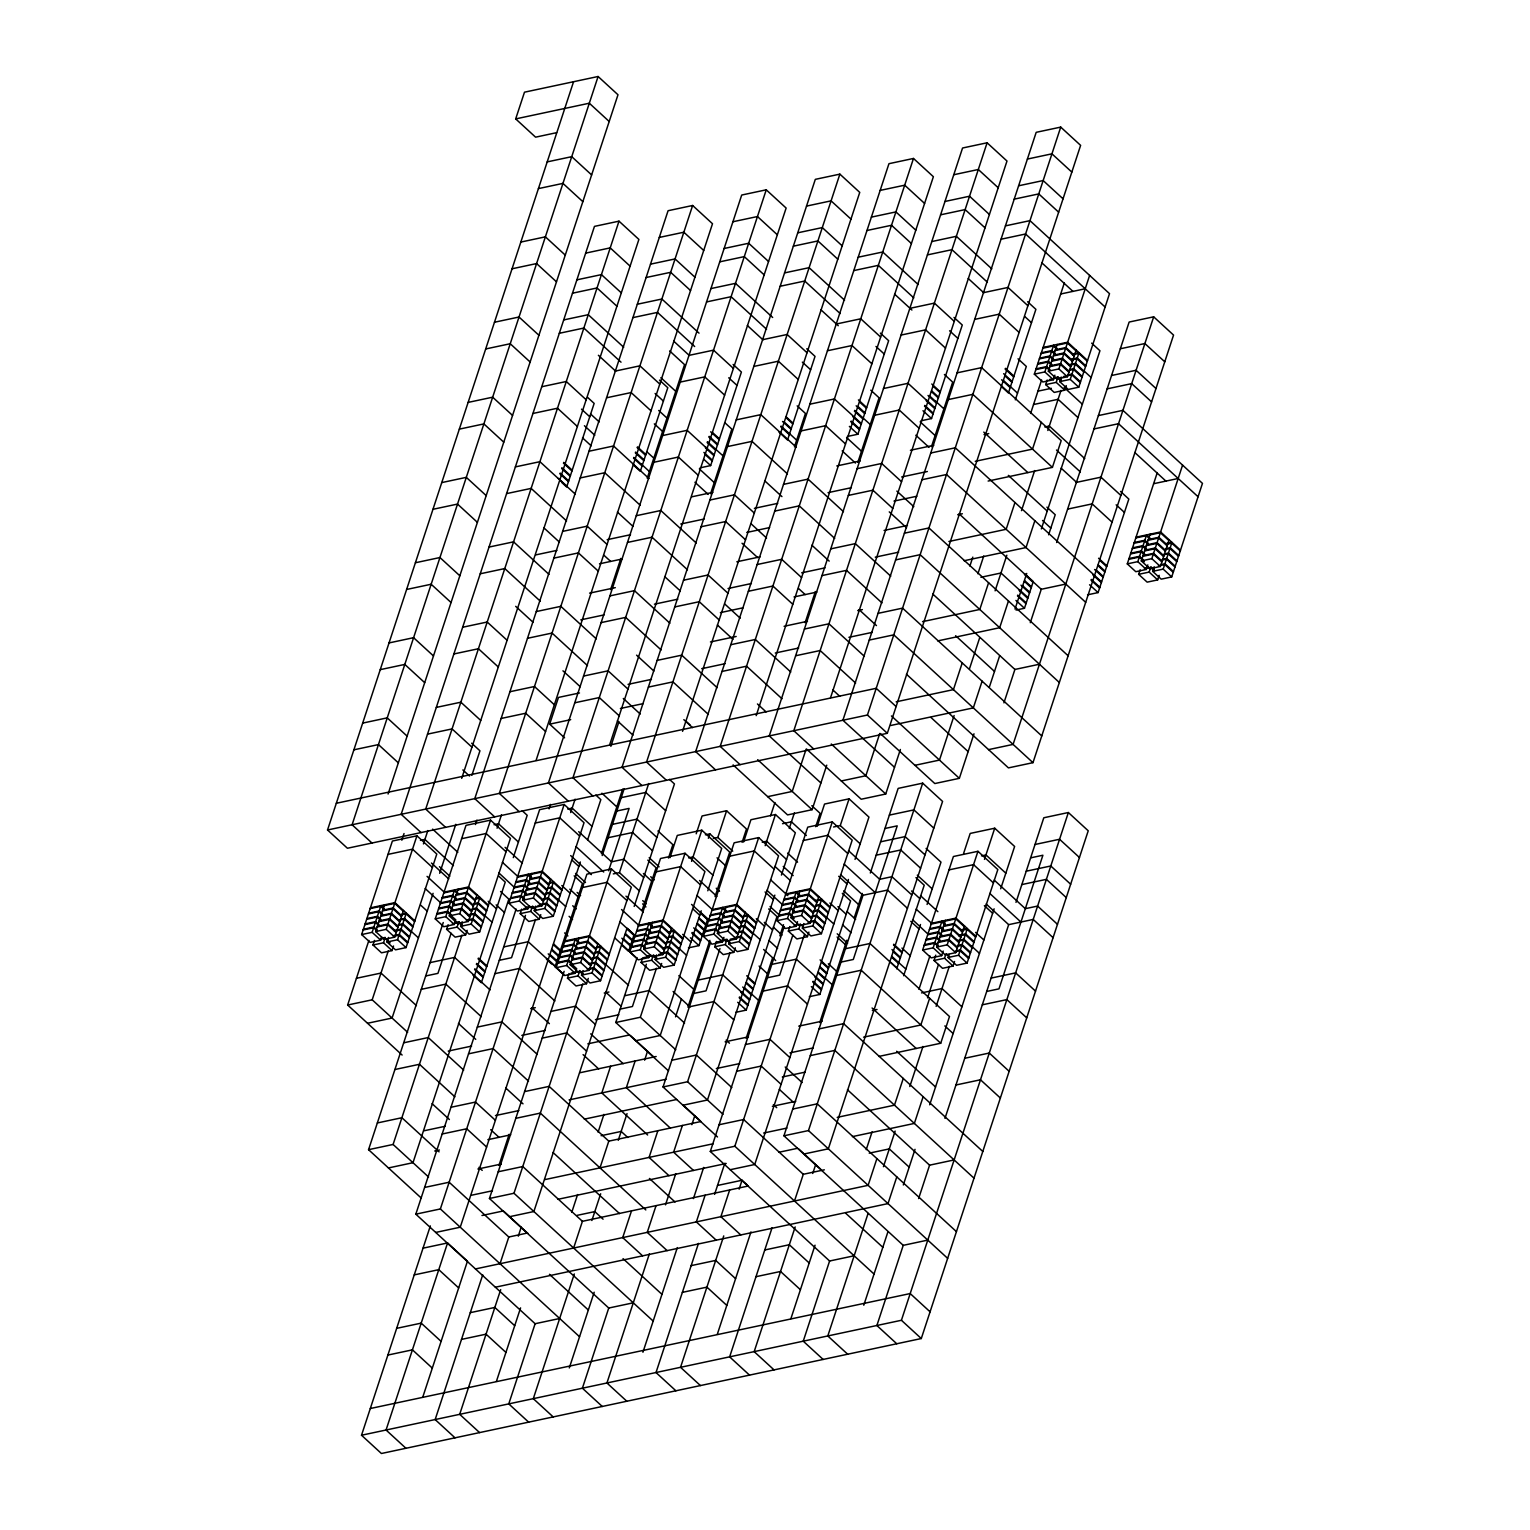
<?xml version="1.0" encoding="UTF-8"?>
<svg xmlns="http://www.w3.org/2000/svg" width="1530" height="1530" viewBox="0 0 1530 1530"><rect width="100%" height="100%" fill="white"/><g stroke="black" fill="none" stroke-linecap="round" stroke-linejoin="round"><path stroke-width="1.5" d="M556.614 132.67L535.577 137.165L515.687 118.9L524.484 92.183L598.096 76.5L617.986 94.764L388.084 794.032M894.515 767.295L842.896 720.248L1036.192 132.326L1060.73 127.105L1080.62 145.369L887.323 733.291L347.425 848.251L327.535 829.987L573.559 81.721M598.096 76.5L352.091 824.766L371.962 843.011M381.678 937.087L380.664 940.147L370.145 942.384L361.635 934.562L392.388 841.041L416.925 835.801L436.796 854.065L406.043 947.606L395.524 949.843L387.014 942.002L388.524 937.431M402.122 1055.031L347.654 1005.019L368.883 940.434M401.835 840.219L404.035 833.544M361.635 934.562L372.134 932.325L380.932 905.607L384.336 908.724M403.48 910.446L394.683 937.163L384.164 939.401L375.653 931.579L384.432 904.861M393.535 945.999L392.024 950.589L381.505 952.827L372.995 945.005L374.487 940.415M375.653 931.579L386.172 929.341L416.925 835.801M461.697 778.349L638.89 239.426L619 221.162L425.703 809.083L445.593 827.348M372.995 945.005L383.514 942.767L385.005 938.177L390.131 942.863M347.654 1005.019L372.192 999.798L388.314 950.799M423.447 843.91L427.845 830.541M387.014 942.002L397.532 939.764L406.311 913.047L402.103 913.946M433.086 893.329L392.082 1018.043L367.544 1023.264M439.665 873.286L455.787 824.307M471.89 775.308L479.942 750.809L471.661 743.198M436.758 914.309L447.276 912.071L455.787 919.893L454.295 924.464L443.776 926.721L435.247 918.88L466 825.359L490.537 820.137L510.427 838.383L479.674 931.923L469.155 934.161L460.626 926.339L462.137 921.749M421.305 1198.105L368.558 1149.68L443.241 922.533M475.467 824.536L476.92 820.08M435.247 918.88L445.766 916.642L454.544 889.925L457.967 893.061M477.092 894.763L468.314 921.481L457.795 923.718L449.265 915.896L458.063 889.179M467.147 930.317L465.656 934.907L455.137 937.144L446.607 929.322L448.118 924.732M451.12 933.281L437.943 973.367L425.665 975.968M449.265 915.896L459.784 913.659L490.537 820.137M536.055 760.448L712.502 223.743L692.631 205.479L499.335 793.401L519.206 811.665M446.607 929.322L457.126 927.084L458.885 921.729L462.29 924.866M368.558 1149.68L393.095 1144.459L461.926 935.117M497.078 828.227L501.457 814.859M460.626 926.339L471.144 924.101L479.942 897.364L475.734 898.263M564.589 737.843L549.672 724.149L558.469 697.431L579.488 692.956M513.296 857.622L527.2 815.299L522.227 810.747M610.623 589.566L620.874 558.393M647.228 478.221L684.56 364.637L669.662 350.944M528.902 905.741L527.907 908.801L517.389 911.039L508.859 903.216L539.612 809.676L564.168 804.455L584.039 822.719L553.286 916.24L542.768 918.478L534.257 910.656L535.768 906.085M559.674 1318.497L535.118 1323.718L415.816 1214.17L516.126 909.088M549.079 808.873L550.551 804.417M508.859 903.216L519.378 900.979L528.175 874.242L531.579 877.379M550.723 879.081L541.926 905.817L531.407 908.055L522.897 900.233L531.675 873.496M540.779 914.653L539.268 919.224L528.749 921.462L520.238 913.64L521.73 909.069M525.479 915.38L511.556 957.684L499.296 960.305M522.897 900.233L533.415 897.995L564.168 804.455M609.667 744.766L786.133 208.061L766.243 189.816L572.947 777.737L592.837 795.982M520.238 913.64L530.757 911.402L532.249 906.831L535.653 909.948M1015.997 902.375L1043.804 817.766L1068.361 812.526L1088.232 830.79L921.29 1338.54L381.41 1453.5L361.52 1435.236L430.351 1225.913M415.816 1214.17L440.372 1208.949L535.538 919.434M570.69 812.545L575.089 799.196M534.257 910.656L544.776 908.418L553.554 881.701L549.346 882.6M422.796 1397.062L467.453 1261.217L447.563 1242.953L386.057 1430.015L405.947 1448.279M610.852 746.334L618.904 721.835M580.329 861.983L460.243 1227.213L435.706 1232.434M587.654 839.721L600.831 799.635L595.859 795.065M700.147 467.817L710.647 465.579L741.4 372.058L733.119 364.446M554.969 967.037L582.471 883.441L574.171 875.829M710.589 493.712L731.837 429.146L725.201 423.045M557.628 963.116L568.146 960.878L576.676 968.7L575.165 973.29L564.647 975.528L556.136 967.706L586.889 874.166L611.426 868.944L631.297 887.209L600.563 980.73L590.044 982.987L581.515 975.146L583.026 970.575M498.933 1165.458L509.184 1134.266M601.443 853.683L622.672 789.098M633.286 1302.814L608.749 1308.035L489.447 1198.487L564.13 971.34M602.208 855.538L624.163 788.734M556.136 967.706L566.655 965.468L575.433 938.751L578.837 941.868M597.981 943.589L589.184 970.307L578.684 972.544L570.154 964.722L578.933 938.005M588.285 978.378L586.526 983.733L576.007 985.97L567.496 978.129L569.007 973.558M608.615 870.742L629.117 808.395L616.839 810.996M570.154 964.722L580.673 962.485L611.426 868.944M682.552 731.321L859.745 192.398L839.874 174.133L646.559 762.055L666.449 780.319M567.496 978.129L578.015 975.891L579.774 970.556L583.179 973.692M482.734 1274.815L435.151 1419.572L455.022 1437.817M489.447 1198.487L513.984 1193.266L582.815 983.943M613.281 873.898L619.421 872.597L648.701 783.513M581.515 975.146L592.034 972.908L600.812 946.19L596.604 947.089M500.023 1263.723L508.802 1237.005L527.506 1233.008M500.693 1289.637L459.689 1414.332L479.579 1432.596M518.268 1236.183L521.194 1227.27M626.86 928.71L533.874 1211.531L509.337 1216.752M634.185 906.429L674.443 783.953L669.471 779.382M642.179 910.082L656.083 867.759L647.802 860.147M794.472 446.875L805.449 413.463L797.168 405.852M649.791 954.567L648.797 957.608L638.278 959.846L629.748 952.023L660.501 858.502L685.038 853.262L704.928 871.526L674.175 965.067L663.657 967.304L655.127 959.482L656.638 954.892M496.409 1381.38L520.582 1307.882M668.476 858.043L672.875 844.675L657.957 830.981M668.514 1070.904L615.787 1022.48L637.015 957.895M669.968 857.68L677.293 835.418L701.83 830.197L721.701 848.442L707.797 890.766M629.748 952.023L640.267 949.786L649.045 923.068L652.469 926.205M671.594 927.907L662.815 954.624L652.296 956.862L643.767 949.04L652.564 922.322M661.668 963.46L660.157 968.05L649.638 970.288L641.108 962.466L642.619 957.876L653.138 955.638L656.542 958.774M610.604 1066.2L601.806 1092.936L647.63 1134.992M646.348 964.187L632.445 1006.51L620.166 1009.111M643.767 949.04L654.285 946.802L685.038 853.262M756.183 715.638L933.377 176.715L913.486 158.451L720.19 746.372L740.08 764.637M641.108 962.466L651.627 960.228L653.138 955.638M535.118 1323.718L508.763 1403.89L528.653 1422.154M571.742 1212.372L577.594 1194.548M598.096 1132.2L603.948 1114.375M696.207 833.793L702.06 815.968L726.597 810.747L746.487 829.011L742.088 842.361M615.787 1022.48L640.324 1017.259L656.427 968.26M691.579 861.371L701.83 830.197M655.127 959.482L665.646 957.245L674.443 930.508L670.236 931.407M573.635 1248.04L582.414 1221.322L748.361 1185.98M599.99 1167.868L608.787 1141.15L701.103 1121.49M635.141 1060.978L626.344 1087.696L670.446 1128.184M708.352 838.287L709.824 833.831L729.714 852.095L715.065 896.618M574.305 1273.955L533.301 1398.669L553.191 1416.914M591.881 1220.5L600.678 1193.783M618.235 1140.328L627.032 1113.611M644.608 1060.175L647.534 1051.263M713.363 838.421L717.819 837.465L726.597 810.747M701.218 910.809L660.214 1035.504L635.658 1040.744M847.371 436.471L857.89 434.233L888.643 340.693L880.362 333.1M675.533 1016.876L681.385 999.071M688.443 947.854L698.961 945.617L707.74 918.899L700.931 912.645M805.124 622.71L815.375 591.536M857.833 462.366L879.081 397.781L870.78 390.188M723.919 937.355L722.409 941.945L711.89 944.182L703.379 936.36L734.132 842.82L758.67 837.598L778.54 855.844L747.788 949.384L737.288 951.622L728.758 943.8L729.753 940.74M569.294 1367.935L594.195 1292.219M687.907 1007.161L709.882 940.357M717.513 1136.981L663.045 1086.969L710.628 942.212M743.58 842.016L750.905 819.736L775.442 814.515L795.332 832.779L781.428 875.084M703.379 936.36L713.898 934.122L722.676 907.386L726.081 910.522M745.225 912.224L736.427 938.961L725.909 941.199L717.398 933.357L726.176 906.64M735.28 947.797L733.769 952.368L723.25 954.605L714.74 946.783L716.499 941.447M631.508 1210.861L622.71 1237.598L642.6 1255.843M657.862 1130.708L649.083 1157.426L668.954 1175.671M719.98 948.524L706.057 990.828L693.798 993.448M717.398 933.357L727.917 931.12L758.67 837.598M830.541 697.737L1006.989 161.032L987.099 142.787L793.802 730.709L813.692 748.954M714.74 946.783L725.258 944.546L726.75 939.956L730.173 943.092M608.749 1308.035L582.394 1388.207L602.265 1406.472M770.565 815.892L774.945 802.523M663.045 1086.969L687.582 1081.748L730.059 952.578M765.191 845.688L775.442 814.515M728.758 943.8L739.277 941.562L748.055 914.844L743.848 915.724M656.045 1205.64L647.247 1232.377L667.137 1250.622M682.399 1125.468L673.621 1152.205L693.492 1170.45M806.138 749.107L792.234 791.431L767.697 796.652M649.389 1253.816L606.932 1382.986L626.822 1401.25M665.512 1204.837L675.763 1173.644M691.866 1124.665L694.792 1115.753M789.251 828.476L794.376 812.889M774.83 895.127L707.472 1100.013L682.935 1105.234M921.003 420.788L931.521 418.551L962.274 325.029L953.993 317.418M735.701 1012.344L746.219 1010.106L776.972 916.585L768.691 908.973M733.1 764.904L787.568 814.916L812.105 809.695L826.755 765.153M931.464 446.684L952.693 382.118L944.412 374.506M797.532 921.672L796.04 926.262L785.521 928.5L776.991 920.678L807.744 827.137L832.282 821.916L852.172 840.18L821.419 933.702L810.9 935.939L802.37 928.117L803.881 923.546M642.925 1352.252L677.331 1247.581M693.434 1198.583L703.685 1167.409M746.162 1038.258L772.516 958.086M779.841 935.805L783.494 924.675M815.72 826.697L820.118 813.329L811.818 805.717M854.142 1255.786L829.604 1261.007L710.303 1151.459L784.259 926.549M817.211 826.334L824.536 804.053L849.073 798.832L868.944 817.097L855.041 859.401M776.991 920.678L787.51 918.44L796.289 891.722L799.712 894.84M818.837 896.561L810.059 923.279L799.54 925.516L791.01 917.694L799.808 890.957M808.892 932.114L807.4 936.685L796.881 938.942L788.352 931.101L789.863 926.53M705.12 1195.198L696.341 1221.915L716.212 1240.18M792.865 935.06L779.688 975.146L767.41 977.766M791.01 917.694L801.529 915.456L832.282 821.916M327.535 829.987L867.434 715.026L1060.73 127.105M788.352 931.101L798.87 928.863L800.381 924.292L803.785 927.41M698.483 1243.374L656.007 1372.544L675.897 1390.789M714.587 1194.375L724.837 1163.202M710.303 1151.459L734.84 1146.238L804.398 934.677M833.582 826.984L840.276 825.55L849.073 798.832M802.37 928.117L812.889 925.88L821.687 899.162L815.375 900.501M729.657 1189.977L720.879 1216.694L740.769 1234.94M879.769 733.444L865.846 775.748L841.309 780.969M723.747 1235.915L680.544 1367.304L700.434 1385.568M739.124 1189.154L742.05 1180.242L747.023 1184.813M848.442 879.444L754.73 1164.502L730.193 1169.723M809.313 996.68L819.831 994.443L850.584 900.902L842.303 893.291M806.731 749.222L861.199 799.234L885.736 794.013L900.386 749.471M1015.327 399.846L1026.324 366.435L1018.024 358.823M717.283 1334.351L750.962 1231.918M819.774 1022.575L846.874 940.185M854.199 917.904L862.251 893.405M969.886 566.043L972.812 557.13M927.773 1240.103L903.236 1245.343L783.934 1135.795L862.997 895.28L887.553 890.058L907.424 908.304M870.321 873.018L898.148 788.39L922.686 783.15L942.576 801.414L828.342 1148.82L803.805 1154.041M1054.878 375.175L1053.367 379.746L1042.848 382.003L1034.337 374.161L1064.364 282.859M977.899 573.788L983.752 555.964M1030.608 413.444L1041.605 380.033M1034.337 374.161L1044.856 371.924L1053.634 345.206L1057.039 348.343M1076.183 350.045L1067.405 376.763L1056.886 379L1048.356 371.178L1057.154 344.46M1066.238 385.598L1064.746 390.188L1054.227 392.426L1045.698 384.604L1047.208 380.014M772.095 1227.691L729.638 1356.861L749.509 1375.126M783.934 1135.795L808.471 1130.574L922.686 783.15M962.236 662.911L953.439 689.628L896.178 701.811M988.59 582.739L979.793 609.456L922.533 621.658M1014.945 502.567L1006.166 529.284L948.906 541.486M1041.299 422.395L1032.521 449.112L975.26 461.314M1048.356 371.178L1058.875 368.94L1089.628 275.419M1045.698 384.604L1056.216 382.366L1057.976 377.011L1061.38 380.148M1005.44 225.866L1029.977 220.645L1109.518 293.664L1078.765 387.205L1068.246 389.442L1059.716 381.62L1061.227 377.03M794.491 1201.012L803.288 1174.294L824.326 1169.819M954.108 715.543L939.477 760.085L914.94 765.306M969.485 668.763L979.736 637.589M995.112 590.829L1006.836 555.199M1021.485 510.657L1034.663 470.571M1047.84 430.485L1061.017 390.399M1059.716 381.62L1070.235 379.383L1079.033 352.646L1072.721 354.004M795.179 1226.926L754.175 1351.64L774.046 1369.886M812.755 1173.472L815.681 1164.579M982.107 681.156L973.329 707.893L890.785 725.469M1008.461 600.984L999.683 627.721L937.756 640.898M1034.835 520.812L1026.037 547.549L964.11 560.726M988.131 481.051L1052.41 467.377L1061.189 440.64L981.648 367.621L957.111 372.842M896.714 968.834L924.216 885.22L915.935 877.627M880.343 733.559L934.811 783.551L959.348 778.33L973.998 733.788M989.375 687.027L999.625 655.854M1015.002 609.093L1026.726 573.444M1041.356 528.921L1099.936 350.753L1091.655 343.141M790.895 1318.669L815.05 1245.191M903.656 975.719L920.486 924.503M927.084 904.46L940.988 862.136L926.09 848.442M1016.054 610.068L1024.469 608.271L1033.247 581.553L1024.966 573.941M1048.624 534.773L1055.222 514.73L1046.922 507.138M943.207 951.048L941.696 955.638L931.177 957.876L922.647 950.053L953.4 856.513L977.957 851.292L997.828 869.556L967.075 963.078L956.556 965.315L948.045 957.493L949.04 954.452M1003.929 702.863L1014.906 669.452L1039.444 664.23M1030.283 622.691L1041.261 589.279L1065.817 584.058M1056.637 542.519L1129.14 322.046L1153.677 316.825L1173.548 335.089L1032.98 762.667L1008.442 767.888L906.429 674.214M829.604 1261.007L803.25 1341.179L823.14 1359.443M866.229 1149.661L872.081 1131.856M918.937 989.317L929.915 955.925M963.594 853.472L970.192 833.429L994.73 828.208L1014.62 846.473L1000.697 888.777M922.647 950.053L933.166 947.816L941.964 921.079L945.368 924.216M964.512 925.937L955.715 952.655L945.196 954.892L936.685 947.07L945.464 920.333M954.567 961.49L953.056 966.061L942.537 968.318L934.027 960.477L935.767 955.141M927.543 997.847L938.521 964.436M876.9 1158.612L868.122 1185.329L475.467 1268.944M903.274 1078.44L894.476 1105.176L837.216 1117.359M929.628 998.268L920.831 1025.004L863.57 1037.187M936.685 947.07L947.204 944.832L977.957 851.292M1153.677 316.825L1013.09 744.402L988.552 749.624M934.027 960.477L944.526 958.239L946.037 953.668L949.442 956.785M868.065 1213.481L827.787 1335.958L847.677 1354.222M883.441 1166.701L895.146 1131.072M909.795 1086.53L922.973 1046.463M936.15 1006.377L949.327 966.291M984.479 859.382L994.73 828.208M948.045 957.493L958.564 955.256L967.343 928.538L961.031 929.877M896.79 1176.876L888.012 1203.594L495.357 1287.208M923.145 1096.704L914.366 1123.422L852.42 1136.618M878.794 1056.446L940.721 1043.25L949.499 1016.532L869.977 943.494L845.44 948.734M863.781 1305.224L887.955 1231.726M903.331 1184.966L915.036 1149.336M929.685 1104.794L994.117 908.82M1087.562 594.826L1098.081 592.588L1128.834 499.067L1120.553 491.455M903.236 1245.343L876.881 1325.516L896.752 1343.761M918.612 1198.564L929.59 1165.172L954.127 1159.931M944.966 1118.392L1008.672 924.656L1033.209 919.434L1053.099 937.68M1147.825 564.895L1146.314 569.466L1135.795 571.704L1127.285 563.881L1157.292 472.579M1127.285 563.881L1137.804 561.644L1146.582 534.926L1149.986 538.044M1169.13 539.765L1160.352 566.482L1149.833 568.72L1141.303 560.898L1150.082 534.18M1159.185 575.318L1157.675 579.908L1147.156 582.146L1138.645 574.324L1140.156 569.734M361.52 1435.236L901.419 1320.275L1068.361 812.526M1141.303 560.898L1151.822 558.66L1182.575 465.12M1138.645 574.324L1149.164 572.086L1150.158 569.026M1098.387 415.586L1122.924 410.346L1202.465 483.384L1171.712 576.925L1161.194 579.162L1152.664 571.34L1154.175 566.75M1152.664 571.34L1163.183 569.103L1171.961 542.366L1165.65 543.705M515.687 118.9L589.318 103.218L609.189 121.482M547.205 161.893L571.742 156.672L591.632 174.936M538.407 188.611L562.944 183.39L582.834 201.654M520.85 242.065L545.388 236.844L565.259 255.108M619 221.162L594.462 226.383L401.166 814.304L421.056 832.569M692.631 205.479L668.075 210.719L474.778 798.641L494.668 816.886M766.243 189.816L741.706 195.037L548.409 782.958L568.299 801.204M839.874 174.133L815.318 179.354L622.022 767.276L641.912 785.54M913.486 158.451L888.949 163.691L695.653 751.593L715.524 769.858M987.099 142.787L962.561 148.008L769.265 735.93L789.155 754.175M512.053 268.783L536.59 263.562L556.48 281.826M585.684 253.119L610.221 247.879L630.092 266.144M659.296 237.437L683.834 232.216L703.723 250.461M732.908 221.754L757.465 216.533L777.336 234.798M806.54 206.091L831.077 200.851L850.967 219.115M880.152 190.409L904.708 185.187L924.579 203.433M953.783 174.726L978.32 169.505L998.21 187.769M1027.395 159.063L1051.932 153.822L1071.822 172.087M576.886 279.837L601.424 274.616L621.314 292.861M650.518 264.155L675.055 258.933L694.926 277.198M724.13 248.491L748.667 243.251L768.557 261.515M797.761 232.809L822.298 227.588L842.169 245.833M871.373 217.126L895.911 211.905L915.801 230.169M944.985 201.463L969.542 196.222L989.413 214.487M1018.617 185.78L1043.154 180.559L1063.044 198.804M572.488 293.205L597.044 287.965L616.915 306.23M646.119 277.523L670.656 272.302L690.546 290.547M719.731 261.84L744.288 256.619L764.159 274.884M793.362 246.177L817.9 240.937L837.79 259.201M866.975 230.495L891.512 225.273L911.402 243.519M940.606 214.812L965.143 209.591L985.033 227.855M1014.218 199.149L1038.755 193.908L1058.645 212.173M494.477 322.237L519.014 317.016L538.904 335.261M563.709 319.923L588.247 314.702L623.705 347.253M637.322 304.241L661.878 299.019L699.038 333.157M710.953 288.577L735.49 283.337L772.669 317.475M784.565 272.895L809.121 267.674L844.56 300.205M858.196 257.212L882.734 251.991L918.172 284.542M931.808 241.549L956.346 236.309L991.803 268.859M485.699 348.955L510.236 343.734L530.126 361.998M559.311 333.291L583.848 328.051L621.027 362.189M632.942 317.609L657.479 312.388L694.658 346.526M706.554 301.926L731.091 296.705L766.549 329.256M780.185 286.263L804.723 281.023L840.161 313.574M853.797 270.58L878.335 265.359L913.793 297.891M927.429 254.898L951.966 249.677L987.405 282.228M1001.041 239.235L1025.578 233.994L1105.119 307.033M468.123 402.409L492.66 397.188L512.55 415.433M541.754 386.727L566.291 381.505L586.162 399.77M615.366 371.063L639.903 365.823L659.793 384.087M688.978 355.381L713.535 350.16L733.406 368.405M762.609 339.698L787.147 334.477L807.037 352.742M836.222 324.035L860.759 318.795L880.649 337.059M909.853 308.352L934.39 303.131L954.28 321.377M983.465 292.67L1008.002 287.449L1027.892 305.713M1060.692 293.99L1085.229 288.768M459.344 429.127L483.882 423.906L503.752 442.17M532.956 413.463L557.494 408.223L577.384 426.488M606.588 397.781L631.125 392.56L650.996 410.805M680.2 382.098L704.737 376.877L724.627 395.142M753.812 366.435L778.368 361.195L798.239 379.459M827.443 350.753L851.981 345.531L871.87 363.777M901.055 335.07L925.612 329.849L945.483 348.113M974.687 319.387L999.224 314.166L1019.114 332.431M1043.116 347.444L1067.653 342.223L1087.543 360.487M1042.867 348.209L1053.386 345.971L1056.79 349.108M1056.886 345.225L1067.405 342.988L1075.934 350.81M1041.356 352.799L1051.875 350.542L1055.298 353.679M1055.394 349.796L1065.913 347.559L1074.423 355.381M1041.108 353.545L1051.626 351.307L1055.031 354.444M1055.145 350.561L1065.645 348.324L1074.175 356.146M441.768 482.581L466.306 477.36L486.196 495.605M515.381 466.899L539.918 461.678L575.376 494.228M589.012 451.235L613.549 445.995L648.988 478.546M662.624 435.553L687.161 430.332L707.051 448.577M736.255 419.87L760.793 414.649L796.231 447.2M809.867 404.188L834.405 398.967L861.409 423.542M883.499 388.524L908.036 383.303L927.907 401.549M1039.616 358.135L1050.116 355.897L1053.539 359.034M1053.634 355.151L1064.153 352.914L1072.664 360.736M1039.348 358.9L1049.867 356.662L1053.29 359.799M1053.386 355.916L1063.905 353.679L1072.415 361.501M1072.454 354.769L1078.765 353.411L1087.294 361.233M1037.856 363.471L1048.375 361.233L1051.779 364.37M1051.875 360.487L1062.394 358.25L1070.904 366.072M1037.608 364.236L1048.107 361.998L1051.531 365.135M1051.626 361.252L1062.145 359.014L1070.656 366.837M1070.962 359.34L1077.273 358.001L1085.784 365.823M1120.342 348.764L1144.88 343.542L1164.77 361.807M1072.817 359.665L1077.024 358.766L1085.535 366.588M1036.097 368.826L1046.616 366.588L1050.02 369.724M1050.116 365.842L1060.634 363.605L1069.164 371.427M1035.848 369.591L1046.367 367.353L1049.771 370.47M1049.867 366.607L1060.386 364.37L1068.896 372.192M1069.202 364.695L1075.514 363.337L1084.024 371.159M1071.057 365.001L1075.265 364.102L1083.775 371.924M1069.547 369.591L1073.754 368.692L1082.284 376.514M1069.298 370.356L1073.505 369.457L1082.016 377.279M432.971 509.299L457.527 504.078L477.398 522.342M506.602 493.616L531.14 488.395L566.578 520.946M580.214 477.953L604.752 472.732L640.209 505.263M653.846 462.27L678.383 457.049L698.273 475.314M727.458 446.588L751.995 441.367L787.453 473.918M801.089 430.925L825.626 425.703L845.516 443.949M874.701 415.242L899.238 410.021L919.128 428.285M948.332 399.56L972.87 394.338L1052.41 467.377M1053.768 377.91L1057.976 377.011M1067.787 374.926L1071.995 374.028L1080.524 381.85M1049.312 379.574L1057.727 377.776L1061.132 380.913M1063.331 376.59L1071.746 374.793L1080.257 382.615M1037.933 391.164L1051.32 388.314M1111.564 375.5L1136.101 370.279L1155.992 388.524M1033.553 404.532L1058.091 399.311L1077.962 417.575M1107.165 388.849L1131.703 383.628L1151.593 401.893M691.904 496.791L712.923 492.316M836.795 465.942L860.166 460.951M910.427 450.26L933.797 445.287M984.039 434.577L988.724 433.583M1044.837 426.985L1049.293 426.029L1084.751 458.579M415.414 562.753L439.952 557.532L459.822 575.777M489.026 547.071L513.564 541.85L549.021 574.4M562.638 531.388L587.195 526.167L607.066 544.431M636.27 515.725L660.807 510.504L696.246 543.035M709.882 500.042L734.438 494.821L754.309 513.066M783.513 484.36L808.05 479.139L843.489 511.689M857.125 468.696L881.663 463.456L901.553 481.721M930.756 453.014L955.294 447.793L1101.6 581.897M1093.988 428.936L1118.526 423.714L1198.067 496.753M535.863 554.874L556.901 550.398M607.142 539.688L630.532 534.716M680.774 524.006L704.144 519.033M754.386 508.343L777.756 503.351M828.017 492.66L851.388 487.688M901.629 476.978L927.352 471.508M406.617 589.471L431.154 584.25L451.044 602.514M480.248 573.788L504.785 568.567L540.224 601.118M553.86 558.125L578.397 552.904L598.287 571.149M627.491 542.442L652.029 537.221L687.467 569.772M701.103 526.76L725.641 521.539L745.531 539.803M774.716 511.097L799.272 505.856L834.711 538.407M848.347 495.414L872.884 490.193L892.774 508.438M921.959 479.732L946.515 474.51L1085.688 602.323M599.511 563.805L622.366 558.947M746.755 532.459L769.609 527.582M893.998 501.094L916.852 496.236M1076.412 482.39L1100.95 477.169L1120.84 495.414M589.586 593.143L615.29 587.654M736.829 561.778L760.2 556.805M884.072 530.432L907.443 525.459M957.684 514.749L962.351 513.755M389.041 642.925L413.578 637.685L433.468 655.949M462.672 627.243L487.209 622.022L507.099 640.267M536.284 611.56L560.822 606.339L596.279 638.89M609.915 595.897L634.453 590.656L669.891 623.207M683.528 580.214L708.065 574.993L727.955 593.238M757.159 564.532L781.696 559.311L801.567 577.575M830.771 548.868L855.308 543.628L890.766 576.179M904.402 533.186L928.94 527.965L1068.112 655.758M1153.639 483.709L1178.177 478.488M1067.634 509.108L1092.171 503.886L1112.061 522.151M580.788 619.86L604.159 614.888M654.419 604.178L677.79 599.205M728.031 588.515L751.402 583.523M801.663 572.832L825.033 567.86M875.275 557.149L898.646 552.177M380.262 669.643L404.8 664.422L424.69 682.667M453.875 653.96L478.431 648.739L498.302 667.004M527.506 638.297L552.043 633.057L587.482 665.607M601.118 622.614L625.655 617.393L661.113 649.944M674.749 606.932L699.287 601.711L719.177 619.975M748.361 591.269L772.899 586.028L792.789 604.293M821.993 575.586L846.53 570.365L881.969 602.897M895.605 559.904L920.142 554.682L1059.334 682.495M720.401 612.631L743.236 607.754M794.032 596.949L816.867 592.091M1136.063 537.164L1160.601 531.943L1180.491 550.188M1135.815 537.929L1146.333 535.691L1149.738 538.809M1149.833 534.945L1160.352 532.708L1168.882 540.53M1134.304 542.5L1144.822 540.262L1148.227 543.399M1148.342 539.516L1158.841 537.279L1167.371 545.101M1134.055 543.265L1144.574 541.027L1147.978 544.164M1148.074 540.281L1158.592 538.044L1167.122 545.866M980.902 577.288L1000.983 573.004L1020.854 591.269M1132.544 547.855L1143.063 545.617L1146.486 548.735M1146.582 544.871L1157.101 542.634L1165.611 550.456M1132.296 548.62L1142.814 546.382L1146.219 549.5M1146.333 545.636L1156.833 543.399L1165.363 551.221M1167.505 544.03L1171.712 543.131L1180.242 550.953M710.456 641.95L736.179 636.48M784.087 626.286L807.457 621.295M857.699 610.604L862.385 609.609M1130.804 553.191L1141.303 550.953L1144.727 554.09M1144.822 550.207L1155.341 547.97L1163.852 555.792M1130.536 553.956L1141.055 551.718L1144.478 554.855M1144.574 550.972L1155.093 548.735L1163.603 556.557M1166.013 548.62L1170.221 547.721L1178.731 555.543M1165.745 549.366L1169.953 548.486L1178.483 556.308M1129.044 558.546L1139.563 556.308L1142.967 559.425M1143.063 555.562L1153.582 553.325L1162.092 561.147M1128.796 559.311L1139.295 557.073L1144.421 561.759M1142.814 556.327L1153.333 554.07L1161.844 561.912M362.686 723.097L387.224 717.857L407.114 736.121M436.318 707.415L460.855 702.194L480.726 720.439M509.93 691.732L534.467 686.511L554.357 704.775M583.542 676.069L608.098 670.828L627.969 689.093M657.173 660.386L681.711 655.165L717.149 687.697M730.785 644.704L755.342 639.483L790.781 672.033M804.417 629.04L828.954 623.8L864.393 656.351M878.029 613.358L902.566 608.137L1041.758 735.93M1164.254 553.956L1168.461 553.057L1176.972 560.879M1164.005 554.721L1168.212 553.822L1176.723 561.644M1162.494 559.292L1166.701 558.412L1175.212 566.234M1162.245 560.057L1166.453 559.177L1174.964 566.999M1144.612 568.07L1148.82 567.19M1160.735 564.647L1164.942 563.748L1173.453 571.57M1144.364 568.835L1150.675 567.496L1154.079 570.633M1158.382 565.851L1164.693 564.513L1173.204 572.335M628.046 684.35L651.436 679.377M701.677 668.687L725.048 663.695M775.289 653.004L798.66 648.031M848.921 637.322L872.291 632.349M353.908 749.815L378.445 744.594L398.336 762.839M427.52 734.132L452.058 728.911L471.948 747.176M501.152 718.469L525.689 713.229L545.56 731.493M574.764 702.786L599.301 697.565L619.191 715.81M648.395 687.104L672.932 681.883L708.371 714.433M722.007 671.441L746.544 666.2L781.983 698.751M795.619 655.758L820.176 650.537L855.614 683.069M869.25 640.076L893.788 634.854L1032.98 762.667M620.415 708.466L643.269 703.609M549.672 724.149L570.709 719.674M336.332 803.269L876.212 688.309L896.102 706.554M420.444 840.391L424.919 839.454L453.435 865.636M494.075 824.727L498.531 823.771L518.421 842.035M567.687 809.045L572.163 808.089L592.034 826.353M621.237 797.646L645.775 792.425L665.665 810.671M387.989 854.39L412.526 849.169L432.416 867.434M461.601 838.708L486.138 833.487L506.028 851.751M535.232 823.044L559.77 817.823L579.66 836.069M612.459 824.364L636.996 819.143L656.867 837.407M608.06 837.732L632.598 832.511L652.488 850.756M705.368 834.787L709.824 833.831M370.413 907.845L394.95 902.624L414.84 920.869M444.025 892.162L468.582 886.941L488.453 905.205M517.656 876.48L542.194 871.259L562.084 889.523M370.164 908.61L380.683 906.372L384.087 909.489M384.183 905.626L394.702 903.369L403.232 911.211M443.776 892.927L454.295 890.69L457.7 893.826M457.814 889.944L468.314 887.706L476.844 895.528M517.408 877.245L527.927 875.007L531.331 878.144M531.426 874.261L541.945 872.024L550.456 879.846M782.519 823.695L791.431 821.801L806.348 835.495M368.654 913.181L379.172 910.943L382.577 914.079M382.672 910.197L393.191 907.959L401.721 915.782M442.285 897.517L452.784 895.26L456.208 898.397M456.303 894.515L466.822 892.277L475.333 900.099M515.897 881.835L526.416 879.597L529.82 882.714M529.915 878.851L540.434 876.614L548.964 884.436M368.405 913.946L378.924 911.708L382.328 914.844M382.424 910.962L392.942 908.724L401.472 916.547M442.017 898.263L452.536 896.025L455.959 899.162M456.055 895.28L466.574 893.042L475.084 900.864M515.648 882.6L526.167 880.362L529.571 883.479M529.667 879.616L540.186 877.379L548.715 885.201M366.894 918.535L377.413 916.298L380.817 919.415M380.913 915.552L391.431 913.295L399.961 921.137M440.525 902.853L451.044 900.615L454.448 903.752M454.544 899.87L465.063 897.632L473.573 905.454M528.156 884.187L538.675 881.949L547.205 889.772M366.645 919.301L377.164 917.063L380.568 920.18M380.664 916.317L391.183 914.06L399.713 921.902M440.277 903.618L450.776 901.38L454.2 904.517M454.295 900.635L464.814 898.397L473.325 906.219M513.889 887.935L524.408 885.698L527.812 888.834M527.907 884.952L538.426 882.714L546.956 890.537M401.855 914.711L406.062 913.812L414.592 921.634M475.486 899.028L479.693 898.129L488.204 905.951M549.098 883.346L553.305 882.466L561.835 890.288M365.135 923.871L375.653 921.634L379.058 924.77M379.172 920.888L389.672 918.65L398.202 926.472M438.766 908.189L449.284 905.951L452.689 909.088M452.784 905.205L463.303 902.968L471.833 910.79M512.378 892.526L522.897 890.288L526.301 893.405M526.397 889.542L536.915 887.304L545.445 895.127M364.886 924.636L375.405 922.399L378.809 925.535M378.905 921.653L389.423 919.415L397.953 927.237M438.517 908.954L449.036 906.716L452.44 909.853M452.536 905.97L463.055 903.733L471.565 911.555M512.129 893.291L522.648 891.053L526.052 894.17M526.148 890.307L536.667 888.069L545.196 895.892M400.344 919.281L404.551 918.402L413.081 926.224M473.975 903.618L478.182 902.719L486.693 910.541M547.587 887.935L551.794 887.037L560.324 894.859M688.577 857.871L693.033 856.915L712.923 875.16M762.208 842.189L766.664 841.232L786.554 859.497M889.37 815.108L913.907 809.886L933.778 828.132M400.095 920.046L404.303 919.148L412.832 926.989M473.726 904.383L477.934 903.484L486.444 911.306M547.338 888.701L551.546 887.802L560.076 895.624M363.375 929.226L373.894 926.989L377.317 930.106M377.413 926.243L387.932 923.986L396.442 931.827M437.006 913.544L447.525 911.306L450.929 914.443M451.025 910.56L461.544 908.323L470.073 916.145M510.618 897.861L521.137 895.624L524.56 898.76M524.656 894.878L535.175 892.64L543.685 900.462M363.126 929.991L373.645 927.735L377.049 930.871M377.164 926.989L387.664 924.751L396.194 932.573M450.776 911.325L461.295 909.088L469.825 916.91M510.37 898.626L520.889 896.389L524.293 899.525M524.388 895.643L534.907 893.405L543.437 901.227M398.584 924.636L402.792 923.738L418.436 937.871M472.215 908.954L476.423 908.055L492.067 922.207M545.827 893.271L550.035 892.392L558.565 900.214M396.232 925.841L402.543 924.503L411.073 932.325M469.863 910.178L476.174 908.82L484.685 916.642M545.579 894.036L549.786 893.157L558.316 900.979M582.49 887.534L607.028 882.313L626.918 900.558M656.102 871.851L680.659 866.63L700.53 884.895M729.734 856.188L754.271 850.948L774.161 869.212M803.346 840.506L827.883 835.284L847.773 853.53M394.74 930.431L401.051 929.073L409.562 936.915M468.352 914.749L474.663 913.41L483.193 921.232M544.087 898.626L548.295 897.727L556.805 905.55M394.491 931.196L400.784 929.838L409.313 937.68M468.103 915.514L474.415 914.175L482.925 921.997M541.716 899.831L548.027 898.493L556.557 906.315M884.971 828.476L897.23 825.856L853.3 959.482L841.041 962.083M381.066 938.311L385.254 937.412M392.981 935.767L399.292 934.428L407.802 942.251M454.678 922.628L458.885 921.729M466.593 920.104L472.904 918.746L481.434 926.568M526.186 907.405L530.394 906.506M540.224 904.421L546.535 903.082L555.046 910.905M380.798 939.076L385.005 938.177M394.836 936.092L399.043 935.193L407.554 943.015M452.325 923.852L458.637 922.494L462.041 925.631M466.344 920.85L472.655 919.511L481.185 927.333M523.834 908.61L532.249 906.831M537.872 905.626L546.267 903.828L554.797 911.67M880.572 841.825L905.11 836.604L925 854.868M876.174 855.194L900.73 849.972L920.601 868.218M356.452 978.282L380.989 973.061L416.428 1005.612M430.064 962.619L454.601 957.398L490.059 989.929M503.676 946.936L528.232 941.715L563.671 974.266M564.914 940.988L589.452 935.748L609.342 954.012M638.546 925.306L663.083 920.085L682.954 938.33M712.158 909.623L736.695 904.402L756.585 922.667M785.77 893.96L810.326 888.72L830.197 906.984M564.666 941.753L575.184 939.497L578.589 942.633M578.684 938.751L589.203 936.513L597.733 944.354M638.278 926.071L648.797 923.833L652.22 926.951M652.316 923.087L662.834 920.85L671.345 928.672M711.909 910.388L722.428 908.151L725.832 911.287M725.928 907.405L736.446 905.167L744.976 912.989M785.521 894.725L796.04 892.468L799.463 895.605M799.559 891.722L810.078 889.485L818.588 897.307M981.476 855.882L985.951 854.926L1005.822 873.19M1035.026 844.484L1059.563 839.262L1079.453 857.508M563.155 946.324L573.673 944.087L577.078 947.223M577.173 943.341L587.692 941.103L596.222 948.925M636.786 930.642L647.305 928.404L650.709 931.541M650.805 927.658L661.323 925.421L669.834 933.243M710.398 914.978L720.917 912.741L724.321 915.858M724.417 911.995L734.935 909.757L743.465 917.579M784.029 899.296L794.548 897.058L797.952 900.195M798.048 896.312L808.567 894.075L817.077 901.897M562.906 947.089L573.425 944.852L576.829 947.988M576.925 944.106L587.444 941.868L595.973 949.69M636.537 931.407L647.037 929.169L650.46 932.306M650.556 928.423L661.075 926.186L669.585 934.008M710.149 915.743L720.668 913.506L724.073 916.623M724.168 912.76L734.687 910.503L743.217 918.344M783.762 900.061L794.28 897.823L797.704 900.96M797.799 897.077L808.318 894.84L816.829 902.662M561.395 951.679L571.914 949.422L575.337 952.559M575.433 948.677L585.952 946.439L594.462 954.28M635.027 935.997L645.545 933.759L648.95 936.876M649.045 933.013L659.564 930.776L668.094 938.598M708.639 920.314L719.157 918.077L722.562 921.213M722.676 917.331L733.176 915.093L741.706 922.915M782.27 904.651L792.789 902.394L796.193 905.531M796.289 901.648L806.807 899.41L815.318 907.233M561.147 952.444L571.665 950.187L575.07 953.324M575.165 949.442L585.684 947.204L594.214 955.026M634.778 936.762L645.297 934.524L648.701 937.641M648.797 933.778L659.315 931.541L667.826 939.363M708.39 921.079L718.909 918.841L722.313 921.978M722.409 918.096L732.927 915.858L741.457 923.68M782.021 905.397L792.54 903.159L795.944 906.296M796.04 902.413L806.559 900.176L815.069 907.998M949.021 869.881L973.558 864.66L993.429 882.906M596.356 947.854L600.563 946.955L609.093 954.777M669.987 932.172L674.194 931.273L682.705 939.095M743.599 916.489L747.807 915.609L756.336 923.432M817.23 900.826L821.438 899.927L829.948 907.749M559.636 957.015L570.154 954.777L573.578 957.914M573.673 954.032L584.192 951.794L592.703 959.616M633.267 941.332L643.786 939.095L647.19 942.231M647.286 938.349L657.804 936.111L666.334 943.934M706.879 925.669L717.398 923.432L720.821 926.549M720.917 922.686L731.436 920.429L739.946 928.27M780.51 909.987L791.029 907.749L794.433 910.885M794.529 907.003L805.048 904.765L813.577 912.588M559.387 957.78L569.906 955.542L573.31 958.679M573.425 954.797L583.924 952.559L592.454 960.381M633.018 942.098L643.537 939.86L646.941 942.996M647.037 939.114L657.556 936.876L666.086 944.698M706.631 926.434L717.149 924.197L720.553 927.314M720.649 923.432L731.168 921.194L739.698 929.035M780.262 910.752L790.781 908.514L794.185 911.631M794.28 907.768L804.799 905.531L813.31 913.353M1030.627 857.852L1042.905 855.232L998.975 988.858L986.697 991.459M421.286 989.336L445.823 984.115L481.262 1016.666M494.898 973.654L519.435 968.433L554.893 1000.983M594.864 952.425L599.052 951.526L607.582 959.367M668.476 936.762L672.684 935.863L681.213 943.685M742.088 921.079L746.296 920.18L754.826 928.002M815.72 905.397L819.927 904.498L828.438 912.339M594.596 953.19L598.804 952.291L607.334 960.113M668.227 937.527L672.435 936.628L680.946 944.45M741.84 921.844L746.047 920.945L754.577 928.767M815.471 906.162L819.678 905.263L828.189 913.085M557.895 962.37L568.414 960.113L571.818 963.25M571.914 959.367L582.433 957.13L590.943 964.952M631.508 946.688L642.026 944.45L645.431 947.567M645.526 943.704L656.045 941.466L664.575 949.289M705.139 931.005L715.638 928.767L719.062 931.904M719.157 928.022L729.676 925.784L738.187 933.606M778.751 915.323L789.27 913.085L792.674 916.221M792.769 912.339L803.288 910.101L811.818 917.923M571.665 960.132L582.184 957.895L590.695 965.717M631.259 947.452L641.778 945.215L645.182 948.332M645.278 944.469L655.796 942.231L664.326 950.053M704.871 931.77L715.39 929.532L718.813 932.669M718.909 928.787L729.428 926.549L737.938 934.371M778.502 916.088L789.021 913.85L794.127 918.555M792.521 913.104L803.04 910.866L811.569 918.689M593.105 957.78L597.312 956.881L628.505 985.301M666.717 942.098L670.924 941.199L679.454 949.021M740.348 926.415L744.555 925.535L760.181 939.669M813.96 910.752L818.168 909.853L833.812 923.986M590.752 958.985L597.044 957.646L605.574 965.468M666.468 942.863L670.676 941.964L679.205 949.786M740.08 927.18L744.288 926.281L752.817 934.122M813.711 911.517L817.919 910.618L826.43 918.44M589.241 963.575L595.553 962.217L604.063 970.039M664.957 947.452L669.165 946.554L677.694 954.376M738.588 931.77L742.796 930.871L751.307 938.693M812.201 916.088L816.408 915.189L824.938 923.011M588.993 964.34L595.304 962.982L603.815 970.804M662.605 948.657L668.916 947.319L677.446 955.141M736.236 932.975L742.547 931.636L751.058 939.458M811.952 916.852L816.159 915.954L824.689 923.776M1026.248 871.201L1050.785 865.98L1070.656 884.244M587.482 968.911L593.793 967.572L602.304 975.394M647.075 956.231L651.283 955.332M661.094 953.228L667.405 951.89L675.935 959.712M720.707 940.548L727.018 939.21M734.725 937.565L741.036 936.207L749.547 944.048M810.441 921.443L814.649 920.544L823.178 928.366M571.111 973.118L579.507 971.321L582.93 974.457M587.233 969.676L593.544 968.337L602.055 976.159M658.741 954.452L667.156 952.655L675.686 960.477M716.231 942.212L726.75 939.956M730.269 939.21L740.788 936.972L749.298 944.794M794.07 925.631L800.381 924.292M808.089 922.647L814.4 921.309L822.93 929.131M1021.849 884.57L1046.386 879.348L1066.276 897.594M530.623 1008.672L535.29 1007.677M604.235 993.008L608.921 992.014M931.445 923.336L955.982 918.096L975.872 936.36M931.196 924.101L941.715 921.844L945.119 924.981M945.215 921.098L955.734 918.861L964.244 926.683M929.685 928.672L940.204 926.434L943.608 929.571M943.704 925.688L954.223 923.451L962.753 931.273M929.437 929.437L939.956 927.199L943.36 930.336M943.455 926.453L953.974 924.216L962.504 932.038M403.71 1042.791L428.247 1037.55L463.686 1070.101M477.322 1027.108L501.859 1021.887L537.317 1054.438M550.953 1011.426L575.49 1006.205L595.38 1024.469M624.565 995.762L649.102 990.522L684.56 1023.073M698.196 980.08L722.734 974.859L742.605 993.104M771.809 964.397L796.346 959.176L823.35 983.752M941.945 931.024L952.463 928.787L960.993 936.609M927.677 934.773L938.196 932.535L941.6 935.672M941.696 931.789L952.215 929.552L960.744 937.374M960.783 930.642L967.094 929.303L975.624 937.125M926.166 939.363L936.685 937.125L940.089 940.262M940.185 936.379L950.704 934.142L959.234 941.964M925.918 940.128L936.437 937.89L939.841 941.007M939.936 937.144L950.455 934.907L958.985 942.729M959.272 935.232L965.583 933.874L974.113 941.696M959.023 935.997L965.334 934.639L973.864 942.461M924.407 944.698L934.926 942.461L938.33 945.597M938.445 941.715L948.944 939.477L957.474 947.3M924.158 945.464L934.677 943.226L938.081 946.362M938.177 942.48L948.696 940.242L957.225 948.065M957.512 940.568L963.823 939.229L972.353 947.051M959.367 940.893L963.575 939.994L972.105 947.816M448.214 1051.072L471.584 1046.099M521.826 1035.408L545.196 1030.417M595.457 1019.726L618.828 1014.753M957.856 945.464L962.064 944.565L970.594 952.387M957.608 946.229L961.815 945.33L970.345 953.152M394.912 1069.508L419.469 1064.287L454.907 1096.838M468.543 1053.826L493.081 1048.605L528.519 1081.155M542.156 1038.162L566.693 1032.922L586.583 1051.187M689.399 1006.797L713.936 1001.576L733.826 1019.841M763.03 991.134L787.568 985.894L807.457 1004.158M836.642 975.452L861.18 970.23L940.721 1043.25M956.116 950.819L960.324 949.92L968.834 957.742M955.848 951.564L960.056 950.685L968.586 958.507M587.826 1043.842L629.365 1034.988M921.557 992.913L942.021 988.552L961.892 1006.817M991.096 978.11L1015.633 972.87L1035.523 991.134M580.214 1072.683L656.179 1056.503M725.124 1041.815L748.495 1036.843M798.736 1026.152L822.107 1021.16M872.368 1010.469L877.034 1009.475M377.355 1122.963L401.893 1117.722L439.053 1151.861M450.968 1107.28L475.505 1102.059L495.395 1120.304M524.58 1091.598L549.136 1086.377L608.787 1141.15M671.823 1060.252L696.38 1055.031L731.818 1087.562M745.454 1044.569L769.992 1039.348L789.882 1057.612M819.066 1028.906L843.604 1023.666L982.796 1151.478M982.298 1004.827L1006.855 999.606L1026.726 1017.852M424.193 1130.746L445.23 1126.271M495.471 1115.58L518.842 1110.589M569.084 1099.898L666.086 1079.243M716.327 1068.552L739.698 1063.56M789.958 1052.87L813.329 1047.897M442.189 1133.998L466.726 1128.777L486.597 1147.041M515.801 1118.334L540.339 1113.094L645.813 1209.943M736.657 1071.287L761.213 1066.066L781.084 1084.33M810.288 1055.624L834.825 1050.402L974.017 1178.196M434.73 1151L439.397 1150.005M487.841 1139.697L510.676 1134.82M584.307 1119.157L676.623 1099.496M782.327 1076.986L805.163 1072.128M388.448 1167.945L412.985 1162.704L505.244 882.122L498.608 876.021M601.099 1135.7L621.18 1131.435L627.797 1137.517M964.742 1058.263L989.279 1053.042L1009.15 1071.306M477.896 1169.016L501.266 1164.043M772.382 1106.305L795.753 1101.332M424.613 1187.452L449.151 1182.231L508.802 1237.005M498.225 1171.77L522.763 1166.549L582.414 1221.322M719.1 1124.741L743.637 1119.52L803.288 1174.294M792.712 1109.059L817.25 1103.838L956.441 1231.65M955.944 1085L980.481 1079.778L1000.371 1098.024M471.45 1195.236L492.488 1190.761M545.062 1179.573L713.343 1143.732M763.604 1133.042L786.975 1128.069M481.988 1215.489L503.026 1211.014M557.953 1199.31L726.215 1163.489M778.808 1152.281L797.513 1148.303M423.026 1248.174L447.563 1242.953M576.963 1215.394L594.807 1211.607L603.088 1219.2M717.513 1185.463L742.05 1180.242M869.212 1153.161L889.293 1148.896L909.183 1167.16M414.248 1274.892L438.785 1269.67L458.675 1287.935M396.672 1328.346L421.209 1323.125L441.099 1341.389M470.284 1312.664L494.84 1307.442L514.711 1325.707M691.158 1265.635L715.696 1260.414L735.586 1278.678M764.77 1249.972L789.308 1244.732L809.198 1262.996M387.893 1355.064L412.431 1349.842L432.302 1368.107M461.505 1339.4L486.043 1334.179L505.933 1352.424M682.361 1292.372L706.917 1287.132L726.788 1305.396M755.992 1276.689L780.53 1271.468L800.419 1289.714M370.317 1408.518L910.197 1293.558L930.087 1311.822M1041.834 262.816L1072.97 291.389M1027.605 301.735L1035.887 309.347L1008.404 392.961L1001.576 386.688M1024.87 316.614L1031.507 322.715M1084.521 371.388L1091.158 377.489M968.222 278.479L983.79 292.766M1058.875 368.94L1067.405 376.763M1070.235 379.383L1078.765 387.205M1064.134 387.473L1082.36 404.207M1134.782 452.517L1165.917 481.109M1044.856 371.924L1053.367 379.746M1056.216 382.366L1064.746 390.188M1005.401 368.328L1013.931 376.151M1005.153 369.093L1013.682 376.916M1003.642 373.683L1012.172 381.505M1005.095 375.998L1011.923 382.271M949.595 330.786L957.876 338.379M1010.909 387.071L1017.526 393.153M1003.584 380.588L1010.412 386.841M1001.634 379.784L1010.163 387.606M894.591 294.162L911.899 310.035M1056.503 450.05L1080.352 471.948M1116.154 504.823L1124.435 512.416M1061.17 468.199L1076.718 482.486M1151.822 558.66L1160.352 566.482M1163.183 569.103L1171.712 576.925M1150.923 566.731L1154.328 569.868M1137.804 561.644L1146.314 569.466M1149.164 572.086L1157.675 579.908M931.789 384.011L940.3 391.833M983.771 432.11L1027.854 472.598M933.243 386.344L940.051 392.598M931.732 390.915L938.54 397.169M931.483 391.68L938.292 397.934M875.963 346.449L884.264 354.061M935.614 401.223L943.914 408.835M929.972 396.27L936.781 402.524M928.022 395.467L936.532 403.289M926.511 400.038L935.04 407.86M1008.308 475.371L1047.228 511.097M1098.578 558.259L1106.879 565.87M926.262 400.803L934.773 408.625M1099.802 560.382L1106.611 566.635M820.979 309.844L838.268 325.718M924.751 405.393L933.281 413.215M1098.291 564.952L1105.119 571.226M924.503 406.158L933.032 413.98M1098.043 565.718L1104.87 571.971M922.992 410.728L931.521 418.551M1042.542 520.487L1050.823 528.099M1096.532 570.308L1103.36 576.561M1094.581 569.504L1103.111 577.326M1092.822 574.84L1101.351 582.662M920.199 421.859L935.117 435.553M1091.311 579.43L1099.841 587.252M1091.062 580.195L1099.592 588.017M1089.57 584.766L1098.081 592.588M915.82 435.228L929.073 447.391M806.75 348.764L815.031 356.375L787.548 439.99L779.019 432.149M858.406 399.904L866.688 407.516M859.611 402.007L866.439 408.281M858.101 406.598L864.928 412.851M856.15 405.794L864.68 413.616M802.351 362.132L810.632 369.744M854.639 410.365L870.283 424.518M854.39 411.13L862.92 418.952M959.138 513.87L1041.261 589.279M852.631 416.485L861.16 424.307M1024.469 574.496L1032.999 582.318M747.367 325.507L762.915 339.794M851.139 421.056L859.65 428.878M1024.679 580.635L1031.488 586.889M850.89 421.821L859.401 429.643M1024.431 581.4L1031.239 587.654M849.38 426.411L857.89 434.233M1022.92 585.971L1029.728 592.244M1020.969 585.168L1029.48 593.009M1019.458 589.758L1027.969 597.58M1019.209 590.523L1027.72 598.345M846.587 437.542L861.505 451.235M1017.699 595.094L1026.228 602.935M1017.45 595.859L1025.961 603.681M896.867 491.111L913.812 506.66M1015.939 600.448L1024.469 608.271M842.189 450.91L855.442 463.074M786.248 416.925L793.056 423.179M889.255 511.881L906.563 527.774M785.999 417.69L792.808 423.944M784.488 422.261L791.297 428.534M782.538 421.477L791.048 429.299M728.72 377.814L737.02 385.407M788.39 432.588L796.671 440.181M781.027 426.048L789.557 433.87M780.778 426.813L789.289 434.635M673.736 341.19L689.303 355.476M932.784 594.042L1014.906 669.452M955.6 635.715L994.5 671.441M660.864 377.68L675.782 391.374M659.506 380.128L667.788 387.721L640.305 471.336L633.477 465.082M712.617 432.608L719.444 438.861M764.637 480.726L781.926 496.6M710.666 431.804L719.196 439.626M709.155 436.375L717.685 444.197M708.906 437.14L717.436 444.962M655.108 393.478L663.389 401.09M707.415 441.73L723.04 455.864M707.147 442.495L715.677 450.317M705.655 447.066L714.166 454.888M811.894 545.216L829.184 561.108M705.406 447.831L713.917 455.653M658.703 410.48L667.004 418.092M598.383 355.285L615.672 371.159M703.896 452.421L712.406 460.243M705.349 454.735L712.158 461.008M703.838 459.325L710.647 465.579M859.152 609.724L876.461 625.598M654.324 423.848L662.605 431.46M699.344 468.888L714.261 482.581M751.287 523.987L766.568 538.024M694.945 482.256L708.218 494.419M798.545 588.495L805.182 594.577M587.539 397.322L594.156 403.404L566.674 487.018L561.567 482.313M647.19 452.096L653.826 458.178M637.532 446.932L645.813 454.544M742.031 543.246L757.58 557.532M637.054 447.468L645.564 455.309M930.967 717.474L968.146 751.613M635.543 452.058L644.073 459.88M635.294 452.823L643.805 460.645M590.542 413.961L599.186 421.898M581.496 409.16L589.777 416.772M641.147 463.934L649.428 471.546M633.783 457.394L642.313 465.235M633.535 458.159L642.065 465.981M584.422 425.723L594.788 435.247M891.416 715.944L959.348 778.33M582.528 437.867L591.173 445.804M867.434 715.026L887.323 733.291M832.798 689.896L839.721 696.246M724.933 604.159L740.195 618.177M563.671 462.385L572.201 470.207M617.393 512.091L632.961 526.377M563.423 463.15L571.952 470.972M561.912 467.74L570.441 475.562M561.663 468.505L570.193 476.327M1057.479 924.33L1037.608 906.066L1025.33 908.686L994.213 880.094M560.171 473.076L568.682 480.898M559.904 473.841L568.433 481.663M558.412 478.431L566.922 486.253M664.651 576.581L680.219 590.867M717.398 625.005L732.947 639.291M831.268 744.001L885.736 794.013M989.814 893.463L1020.931 922.035M986.181 904.02L1008.672 924.656M604.044 555.352L610.68 561.433M984.364 905.664L992.645 913.276M757.446 703.972L766.09 711.909M543.781 527.754L559.33 542.041M788.906 753.602L820.902 782.958M917.292 875.179L932.21 888.873M975.585 932.401L983.867 939.994M920.582 895.777L937.871 911.651M840.276 825.55L860.166 843.814M911.536 890.976L919.817 898.588M971.187 945.75L979.468 953.362M911.823 894.954L891.933 876.69L879.673 879.31L848.538 850.718M757.656 759.683L812.105 809.695M916.183 909.145L931.751 923.432M941.849 934.907L938.445 931.77L927.926 934.027L912.569 919.683M636.576 655.165L653.865 671.039M947.204 944.832L955.715 952.655M958.564 955.256L967.075 963.078M910.752 921.347L919.033 928.959M844.158 864.087L875.275 892.659M933.166 947.816L941.696 955.638M944.526 958.239L953.056 966.061M686.76 721.969L690.068 725.01M683.834 719.655L692.478 727.591M840.525 874.644L862.997 895.28M838.708 876.288L846.989 883.9M843.68 890.843L858.579 904.536M901.954 948.065L910.235 955.676M893.73 944.22L902.241 952.043M893.482 944.966L901.992 952.808M623.303 698.483L640.229 714.032M787.625 853.09L797.57 862.212M891.971 949.556L900.481 957.378M893.424 951.89L900.233 958.143M515.687 606.339L532.976 622.213M846.97 911.459L855.614 919.396M837.905 906.659L846.205 914.271M891.914 956.46L905.856 969.045M891.665 957.225L898.473 963.498M829.91 903.025L838.191 910.618M890.154 961.815L896.982 968.069M783.226 866.439L793.171 875.581M842.571 924.809L851.216 932.765M562.944 670.828L580.233 686.721M617.412 720.84L632.98 735.127M774.926 866.401L790.494 880.687M944.832 1025.922L953.114 1033.534M837.216 933.778L847.601 943.302M837.12 937.029L845.402 944.622M770.527 879.769L787.816 895.643M717.819 837.465L732.736 851.158M801.529 915.456L810.059 923.279M812.889 925.88L821.419 933.702M766.913 890.307L782.461 904.613M765.077 891.971L773.358 899.583M787.51 918.44L796.04 926.262M798.87 928.863L807.4 936.685M717.035 857.833L725.316 865.445M770.049 906.525L779.994 915.648M828.342 963.747L836.623 971.359M820.099 959.884L828.629 967.706M872.081 1008.002L916.183 1048.471M821.553 962.217L828.38 968.471M820.042 966.807L826.869 973.061M819.793 967.553L826.621 973.826M773.339 927.123L781.983 935.079M764.292 922.341L772.573 929.934M823.943 977.115L832.224 984.708M818.301 972.143L825.11 978.397M818.034 972.908L824.861 979.162M756.298 918.689L764.579 926.3M896.637 1051.263L935.538 1086.989M814.572 976.695L823.102 984.517M716.231 888.203L719.559 891.244M768.959 940.491L777.603 948.428M813.08 981.266L821.591 989.088M812.832 982.031L821.342 989.853M699.573 880.496L716.862 896.37M601.902 793.209L616.819 806.903M811.321 986.62L819.831 994.443M763.604 949.461L775.691 960.572M696.915 895.433L712.464 909.738M649.16 857.718L659.105 866.841M727.917 931.12L736.427 938.961M739.277 941.562L747.788 949.384M759.11 966.061L767.391 973.673M691.56 904.402L708.849 920.276M700.664 913.391L707.491 919.664M693.109 909.164L699.745 915.246M699.172 917.981L705.98 924.235M698.923 918.746L705.732 925M713.898 934.122L722.409 941.945M725.258 944.546L733.769 952.368M650.728 876.728L654.19 879.903M643.403 873.515L651.684 881.127M697.412 923.317L706.382 931.33M697.164 924.082L703.972 930.355M643.69 877.493L623.819 859.229L611.541 861.83L578.684 831.67M695.653 928.672L702.461 934.926M746.716 975.777L754.998 983.388M693.702 927.869L702.213 935.691M747.941 977.899L754.749 984.153M692.191 932.459L700.721 940.281M746.43 982.47L753.238 988.743M691.943 933.204L700.453 941.046M746.181 983.235L752.99 989.489M619.421 872.597L639.31 890.843M690.432 937.794L698.961 945.617M744.67 987.825L758.612 1000.391M742.719 987.022L751.23 994.844M682.667 934.371L690.967 941.983M642.715 900.635L646.176 903.809M741.209 991.593L749.738 999.415M847.467 1089.762L929.59 1165.172M740.96 992.358L749.49 1000.18M642.619 903.886L645.928 906.927M576.026 846.626L603.7 872.024M739.449 996.948L747.979 1004.77M739.2 997.713L747.73 1005.535M625.961 896.159L643.25 912.052M678.287 947.739L686.568 955.332M737.69 1002.284L746.219 1010.106M570.671 855.595L591.422 874.644M572.239 860.357L578.856 866.439M621.562 909.528L638.852 925.401M462.863 769.934L469.5 776.016M575.548 873.381L585.493 882.523M654.285 946.802L662.815 954.624M665.646 957.245L674.175 965.067M785.196 1067.003L802.122 1082.552M627.3 928.308L634.128 934.581L628.601 951.373L621.773 945.119M678.861 975.643L693.779 989.336M619.669 921.672L635.218 935.958M627.051 929.073L633.86 935.327M653.386 954.873L656.791 958.01M625.54 933.663L632.368 939.917M625.292 934.428L632.12 940.682M640.267 949.786L648.797 957.608M651.627 960.228L660.157 968.05M577.116 892.411L580.578 895.586M569.791 889.198L578.072 896.81M629.442 943.972L632.751 947.013M623.781 938.999L630.609 945.253M621.83 938.196L630.36 946.018M561.797 885.545L570.078 893.157M615.098 938.215L637.283 958.583M673.104 991.459L690.03 1007.008M726.119 1040.151L729.428 1043.192M779.306 1089.36L793.152 1102.059M572.717 905.76L576.179 908.935M505.072 847.352L522.361 863.226M557.398 898.913L565.679 906.525M808.471 1130.574L947.663 1258.368M569.084 916.317L572.545 919.492M773.377 1104.641L776.705 1107.682M502.414 862.308L517.962 876.594M528.06 888.069L524.656 884.933L514.137 887.171L498.78 872.846M533.415 897.995L541.926 905.817M544.776 908.418L553.286 916.24M564.608 932.918L567.917 935.958M798.392 1148.686L820.654 1169.13M532.497 906.066L535.921 909.183M519.378 900.979L527.907 908.801M530.757 911.402L539.268 919.224M580.673 962.485L589.184 970.307M592.034 972.908L600.563 980.73M640.324 1017.259L675.763 1049.79M432.627 829.126L457.833 852.287M500.559 891.512L508.84 899.124L481.357 982.719L472.827 974.897M553.688 943.991L560.496 950.245M605.689 992.109L621.256 1006.415M553.439 944.756L560.248 951.01M845.65 1213.194L882.829 1247.313M551.928 949.327L558.737 955.6M551.68 950.092L558.488 956.365M566.655 965.468L575.165 973.29M578.015 975.891L586.526 983.733M496.16 904.861L504.46 912.473M550.169 954.682L559.139 962.695M687.582 1081.748L723.021 1114.299M548.218 953.879L556.729 961.701M488.166 901.227L496.447 908.839M546.707 958.449L555.218 966.291M630.245 1035.389L654.152 1057.345M546.459 959.214L551.565 963.919M439.454 866.669L449.82 876.193M431.441 863.035L448.73 878.909M734.84 1146.238L874.032 1274.05M682.686 1104.641L699.765 1120.323M427.061 876.384L444.35 892.258M459.784 913.659L468.314 921.481M471.144 924.101L479.674 931.923M590.695 1033.859L623.188 1063.694M901.419 1320.275L921.29 1338.54M425.168 888.528L440.716 902.815M445.766 916.642L454.295 924.464M457.126 927.084L465.656 934.907M420.597 905.072L427.233 911.153M478.355 958.105L486.884 965.927M532.077 1007.792L549.366 1023.666M583.083 1054.629L598.651 1068.915M478.106 958.87L486.636 966.692M476.595 963.441L485.125 971.263M476.346 964.206L484.876 972.028M474.836 968.796L483.365 976.618M474.587 969.561L483.117 977.383M386.172 929.341L394.683 937.163M397.532 939.764L406.043 947.606M649.409 1178.463L675.055 1202.006M372.134 932.325L380.664 940.147M383.514 942.767L392.024 950.589M458.445 1023.474L475.734 1039.348M505.722 1087.964L523.011 1103.838M552.98 1152.453L619.535 1213.577M372.192 999.798L407.649 1032.329M490.709 1129.714L498.99 1137.306M623.054 1258.635L661.955 1294.342M432.091 1103.646L449.38 1119.52M513.984 1193.266L653.176 1321.079M478.909 1167.352L482.218 1170.393M503.906 1211.397L527.812 1233.352M549.442 1274.299L588.342 1310.024M393.095 1144.459L428.553 1176.991M440.372 1208.949L579.545 1336.742"/></g></svg>
